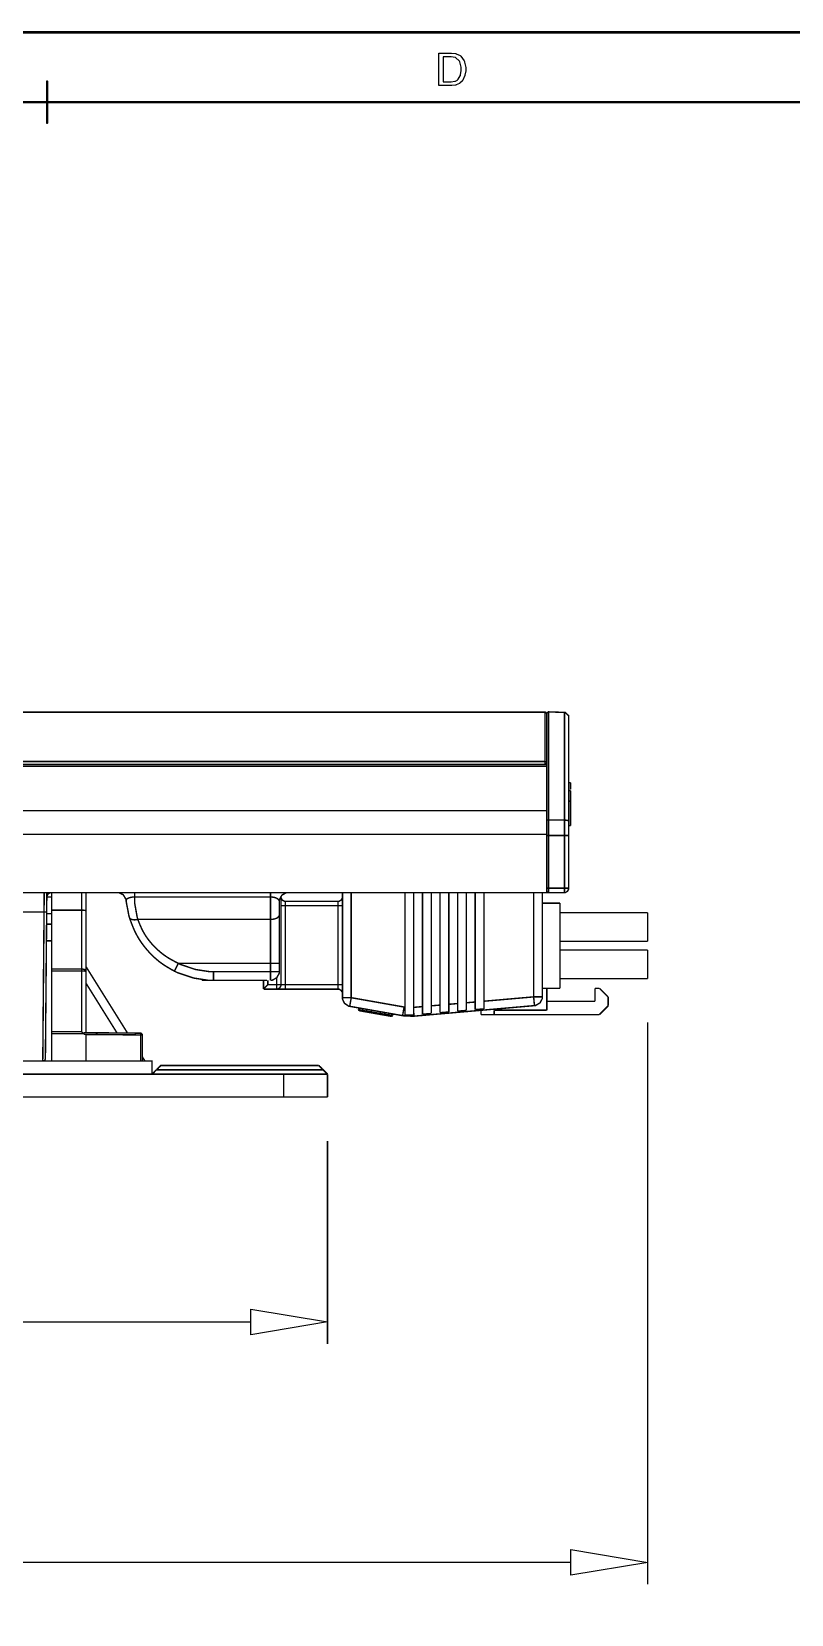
# Model space of a CAD drawing. Extents: x 0.54 to 10.46, y 0.74 to 7.76.
# Drawn here: x 6.489 to 8.31, y 3.97 to 7.761 of the extents above; entities that cross this region are included whole.
import ezdxf

# ---------------------------------------------------------------- set-up
doc = ezdxf.new("R2010")
doc.units = 0
doc.layers.get('0').update_dxf_attribs({"linetype": 'CONTINUOUS'})

msp = doc.modelspace()

# ---------------------------------------------------------------- linework, layer by layer
at = {"color": 0}
for points in [[(10.4631, 0.73899), (0.53689, 0.73899), (0.53646, 0.73899), (0.53516, 0.74029), (0.53516, 0.74072), (0.53516, 7.75928), (0.53516, 7.75971), (0.53646, 7.76101), (0.53689, 7.76101), (10.4631, 7.76101), (10.4635, 7.76101), (10.4648, 7.75971), (10.4648, 7.75928), (10.4648, 0.74072), (10.4648, 0.74029), (10.4635, 0.73899), (10.4631, 0.73899)], [(0.53863, 0.74246), (10.4614, 0.74246), (10.4614, 7.75754), (0.53863, 7.75754), (0.53863, 0.74246)], [(7.465, 7.63167), (7.465, 7.70953), (7.49181, 7.70953), (7.49528, 7.70953), (7.50489, 7.70861), (7.50569, 7.70839), (7.50678, 7.70817), (7.51628, 7.70356), (7.51708, 7.70285), (7.51812, 7.70199), (7.52576, 7.69092), (7.52632, 7.68956), (7.52681, 7.68821), (7.52935, 7.67535), (7.52935, 7.67106), (7.52935, 7.66715), (7.52761, 7.65647), (7.52729, 7.65533), (7.52692, 7.65419), (7.52251, 7.64475), (7.52197, 7.64399), (7.52143, 7.64328), (7.51551, 7.63737), (7.51492, 7.63693), (7.51426, 7.6365), (7.50646, 7.63325), (7.50558, 7.63303), (7.50467, 7.63282), (7.49599, 7.63167), (7.49311, 7.63167), (7.465, 7.63167)], [(7.47532, 7.6409), (7.49192, 7.6409), (7.4949, 7.6409), (7.50325, 7.64208), (7.50401, 7.64231), (7.50472, 7.64258), (7.51053, 7.64594), (7.51096, 7.64638), (7.51156, 7.64697), (7.51633, 7.65517), (7.51671, 7.65619), (7.51704, 7.65722), (7.51878, 7.66769), (7.51878, 7.67117), (7.51878, 7.67589), (7.5154, 7.68886), (7.51476, 7.68994), (7.51406, 7.69108), (7.50592, 7.6984), (7.50499, 7.69874), (7.50429, 7.699), (7.49479, 7.70031), (7.49164, 7.70031), (7.47532, 7.70031), (7.47532, 7.6409)], [(6.52604, 7.54135), (6.52582, 7.54135), (6.52533, 7.54189), (6.52533, 7.54204), (6.52533, 7.64231), (6.52533, 7.64247), (6.52582, 7.64296), (6.52604, 7.64296), (6.52621, 7.64296), (6.52675, 7.64247), (6.52675, 7.64231), (6.52675, 7.54204), (6.52675, 7.54189), (6.52621, 7.54135), (6.52604, 7.54135)], [(10.296, 0.90609), (0.87115, 0.90609), (0.87071, 0.90609), (0.86941, 0.90739), (0.86941, 0.90782), (0.86941, 7.59218), (0.86941, 7.59261), (0.87071, 7.59392), (0.87115, 7.59392), (10.296, 7.59392), (10.2964, 7.59392), (10.2977, 7.59261), (10.2977, 7.59218), (10.2977, 0.90782), (10.2977, 0.90739), (10.2964, 0.90609), (10.296, 0.90609)], [(0.87289, 0.90956), (10.2943, 0.90956), (10.2943, 7.59044), (0.87289, 7.59044), (0.87289, 0.90956)]]:
    msp.add_lwpolyline(points, close=True, dxfattribs=at)
at = {"color": 0, "const_width": 0.00347}
for points in [[(7.71967, 6.13069), (1.42106, 6.13069)], [(7.72385, 6.12651), (7.72385, 6.12761), (7.72071, 6.13069), (7.71967, 6.13069)], [(7.72819, 6.13146), (7.7276, 6.13151), (7.72385, 6.12804), (7.72385, 6.12744), (7.72385, 6.12728)], [(7.72385, 6.12728), (7.72385, 6.00553)], [(7.72385, 6.00971), (7.72385, 6.12651)], [(7.76628, 6.13015), (7.72819, 6.13151)], [(7.77642, 6.11963), (7.77642, 6.12229), (7.76768, 6.1301), (7.76628, 6.13015)], [(7.77642, 6.11963), (7.77642, 5.86914)], [(7.72385, 6.00553), (1.41689, 6.00553)], [(7.72385, 6.00097), (1.41689, 6.00097)], [(1.42106, 6.01258), (7.71967, 6.01258)], [(7.72385, 6.00971), (7.72374, 6.01019), (7.72011, 6.01269), (7.71967, 6.01258)], [(7.71967, 6.00803), (7.71967, 6.01258)], [(7.71967, 6.00553), (7.72071, 6.00553), (7.72385, 6.00868), (7.72385, 6.00971)], [(7.71967, 6.00553), (7.71967, 6.00803)], [(7.72385, 6.00097), (7.72385, 6.00549)], [(7.72385, 6.00097), (7.72385, 5.89492)], [(7.77642, 5.96169), (7.7806, 5.96169)], [(7.7806, 5.96169), (7.7806, 5.94629)], [(7.77642, 5.94314), (7.7806, 5.94314)], [(7.77642, 5.94293), (7.7806, 5.94293)], [(7.77642, 5.91749), (7.7806, 5.91749)], [(7.7806, 5.91749), (7.7806, 5.94293)], [(7.7806, 5.85906), (7.7806, 5.91749)], [(7.72385, 5.89492), (4.93067, 5.89492)], [(7.72385, 5.89492), (7.72385, 5.83832)], [(7.72385, 5.83832), (5.37354, 5.83832)], [(7.72803, 5.87267), (7.72721, 5.87267), (7.72569, 5.87244), (7.7251, 5.87229), (7.72456, 5.87213), (7.72418, 5.8719), (7.72396, 5.87164), (7.72385, 5.87142)], [(7.72385, 5.87142), (7.72385, 5.83524)], [(7.72385, 5.83832), (7.72385, 5.69857)], [(7.72819, 5.87267), (7.72803, 5.87267)], [(7.72819, 5.87267), (7.72819, 5.83524)], [(7.76628, 5.87229), (7.72819, 5.87267)], [(7.76628, 5.83524), (7.76628, 5.87229)], [(7.76628, 5.87229), (7.76828, 5.87218), (7.77018, 5.87201), (7.77192, 5.87169), (7.77349, 5.87131), (7.77468, 5.87088), (7.77567, 5.87033), (7.77621, 5.86974), (7.77642, 5.86914)], [(7.77642, 5.83524), (7.77642, 5.86914)], [(7.77642, 5.85906), (7.7806, 5.85906)], [(7.77642, 5.85883), (7.7806, 5.85883)], [(7.77642, 5.85867), (7.7806, 5.85867)], [(7.77642, 5.85867), (7.7806, 5.85867)], [(7.7806, 5.85883), (7.7806, 5.85906)], [(7.72803, 5.83524), (7.72385, 5.83524)], [(7.72803, 5.83524), (7.72819, 5.83524)], [(7.72819, 5.83524), (7.72819, 5.7091)], [(7.76628, 5.83524), (7.72819, 5.83524)], [(7.76628, 5.7091), (7.76628, 5.83524)], [(7.77642, 5.83524), (7.76628, 5.83524)], [(7.77642, 5.83524), (7.77642, 5.7091)], [(7.72385, 5.69857), (1.41689, 5.69857)], [(6.51926, 5.69857), (6.51888, 5.65235)], [(6.52518, 5.65224), (6.52556, 5.69857)], [(6.53597, 5.69857), (6.53407, 5.69857), (6.52854, 5.69553), (6.52544, 5.68961), (6.52544, 5.68815)], [(6.53689, 5.68804), (6.5255, 5.68804)], [(6.53689, 5.66932), (6.53689, 5.69857)], [(6.61931, 5.69857), (6.61931, 5.65489)], [(6.7156, 5.67947), (6.71533, 5.68218), (6.70888, 5.69308), (6.69824, 5.69857), (6.69472, 5.69857)], [(6.7156, 5.67947), (6.71571, 5.67979), (6.71571, 5.67996), (6.71576, 5.68018), (6.71588, 5.6805), (6.71588, 5.68072), (6.71604, 5.68121), (6.71615, 5.68143), (6.71619, 5.68158), (6.71642, 5.68192), (6.71647, 5.68207), (6.71658, 5.68224), (6.71674, 5.68246), (6.71707, 5.68278), (6.71718, 5.68294), (6.71739, 5.68311), (6.71756, 5.68326), (6.71778, 5.68343), (6.71799, 5.68365), (6.71821, 5.68381), (6.71843, 5.68392), (6.71869, 5.68414), (6.71897, 5.68431), (6.71924, 5.6844), (6.71951, 5.68457), (6.72114, 5.68539), (6.72151, 5.68549), (6.72185, 5.68565), (6.72222, 5.68582), (6.72265, 5.68593), (6.72304, 5.68608), (6.72342, 5.68619), (6.72385, 5.68636), (6.72428, 5.68647), (6.72472, 5.68664), (6.72569, 5.68685), (6.72613, 5.68696), (6.72661, 5.68707), (6.72715, 5.68718), (6.72765, 5.68728), (6.72819, 5.68739), (6.72874, 5.68744), (6.72982, 5.68767), (6.73042, 5.68772), (6.73096, 5.68778), (6.73335, 5.68799), (6.73394, 5.68799), (6.73454, 5.68804), (6.73579, 5.68804)], [(6.73579, 5.68804), (6.73579, 5.69857)], [(7.06164, 5.68804), (6.73579, 5.68804)], [(6.73579, 5.68804), (6.73579, 5.67464), (6.74229, 5.63867), (6.7436, 5.63428)], [(7.06164, 5.68804), (7.06164, 5.69857)], [(7.08268, 5.67751), (7.08225, 5.67958), (7.08106, 5.68158), (7.0791, 5.68338), (7.0765, 5.68494), (7.07329, 5.68631), (7.06967, 5.68722), (7.06575, 5.68782), (7.06164, 5.68804)], [(7.06164, 5.63428), (7.06164, 5.68804)], [(7.10368, 5.69857), (7.09993, 5.69857), (7.08882, 5.69243), (7.08268, 5.68126), (7.08268, 5.67751)], [(7.08686, 5.68804), (7.08669, 5.68994)], [(7.08686, 5.68804), (7.08686, 5.47781)], [(7.08686, 5.68804), (7.08686, 5.68619), (7.0899, 5.68061), (7.09549, 5.67751), (7.09739, 5.67751)], [(7.22353, 5.67751), (7.22537, 5.67751), (7.23096, 5.68061), (7.23406, 5.68619), (7.23406, 5.68804)], [(7.23406, 5.69857), (7.23406, 5.44678)], [(7.25504, 5.44678), (7.25504, 5.69857)], [(7.3839, 5.69857), (7.3839, 5.4241)], [(7.40494, 5.69857), (7.40494, 5.42361)], [(7.42594, 5.69857), (7.42594, 5.42546)], [(7.447, 5.69857), (7.447, 5.42731)], [(7.46799, 5.69857), (7.46799, 5.4291)], [(7.48904, 5.43093), (7.48904, 5.69857)], [(7.51004, 5.43278), (7.51004, 5.69857)], [(7.53108, 5.43463), (7.53108, 5.69857)], [(7.55208, 5.43647), (7.55208, 5.69857)], [(7.57314, 5.43832), (7.57314, 5.69857)], [(7.69228, 5.69857), (7.69228, 5.44874)], [(7.71326, 5.44874), (7.71326, 5.69857)], [(7.72385, 5.7091), (7.72385, 5.70275)], [(7.72385, 5.7091), (7.72819, 5.7091)], [(7.72385, 5.70275), (7.72385, 5.70171), (7.72694, 5.69857), (7.72803, 5.69857)], [(7.72803, 5.69857), (7.72385, 5.69857)], [(7.72819, 5.7091), (7.72819, 5.70344), (7.72814, 5.70324), (7.72814, 5.70008), (7.72814, 5.70003), (7.72808, 5.69982), (7.72808, 5.69982), (7.72808, 5.69954), (7.72808, 5.69954), (7.72808, 5.69938), (7.72808, 5.69938), (7.72808, 5.69917), (7.72808, 5.69917), (7.72808, 5.699), (7.72808, 5.699), (7.72808, 5.699), (7.72808, 5.69883), (7.72808, 5.69883), (7.72808, 5.69883), (7.72803, 5.69868), (7.72803, 5.69868)], [(7.7659, 5.69857), (7.72803, 5.69857)], [(7.76628, 5.7091), (7.72819, 5.7091)], [(7.7659, 5.69857), (7.76594, 5.69943), (7.76628, 5.70822), (7.76628, 5.7091)], [(7.7659, 5.69857), (7.76774, 5.69857), (7.77333, 5.70167), (7.77642, 5.70725), (7.77642, 5.7091)], [(7.77642, 5.7091), (7.76628, 5.7091)], [(6.46246, 5.65229), (6.51888, 5.65229)], [(6.51882, 5.65229), (6.52408, 5.65229), (6.52468, 5.65224), (6.52501, 5.65224)], [(6.52208, 5.30117), (6.52208, 5.3035), (6.52214, 5.30414), (6.52214, 5.30794), (6.52219, 5.30925), (6.52219, 5.31418), (6.52225, 5.31614), (6.52225, 5.32047), (6.52229, 5.32281), (6.52229, 5.32531), (6.52235, 5.3279), (6.52235, 5.33062), (6.5224, 5.3335), (6.5224, 5.33951), (6.52246, 5.34267), (6.52246, 5.34597), (6.52251, 5.34939), (6.52251, 5.35292), (6.52257, 5.35661), (6.52263, 5.36035), (6.52263, 5.36426), (6.52268, 5.36822), (6.52274, 5.37235), (6.52274, 5.37651), (6.52279, 5.38086), (6.52285, 5.38531), (6.52289, 5.38981), (6.52289, 5.39442), (6.52294, 5.39919), (6.523, 5.40403), (6.523, 5.4089), (6.52306, 5.41396), (6.52311, 5.41906), (6.52317, 5.42426), (6.52322, 5.42953), (6.52328, 5.4349), (6.52333, 5.44038), (6.52339, 5.4459), (6.52344, 5.4515), (6.52344, 5.45719), (6.52354, 5.46881), (6.5236, 5.47472), (6.52371, 5.48676), (6.52376, 5.49289), (6.52387, 5.50526), (6.52393, 5.51156), (6.52399, 5.5179), (6.52403, 5.52431), (6.52414, 5.53722), (6.52425, 5.55035), (6.52431, 5.55697), (6.52436, 5.56364), (6.52447, 5.57032), (6.52458, 5.58376), (6.52468, 5.59733), (6.52485, 5.61783), (6.52496, 5.63162), (6.52507, 5.63846), (6.52512, 5.64535), (6.52518, 5.65229)], [(6.52512, 5.64811), (6.53689, 5.64811)], [(6.53689, 5.66932), (6.53689, 5.6665)], [(6.53689, 5.66932), (6.53689, 5.66661)], [(6.53689, 5.66661), (6.53689, 5.65653)], [(6.53689, 5.6665), (6.53689, 5.655)], [(6.53689, 5.65653), (6.53689, 5.655)], [(6.60878, 5.65653), (6.53689, 5.65653)], [(6.53689, 5.5154), (6.53689, 5.655)], [(6.60878, 5.5154), (6.60878, 5.65653)], [(6.60878, 5.65653), (6.61008, 5.65653), (6.61029, 5.65647), (6.61187, 5.65647), (6.61208, 5.65642), (6.61279, 5.65642), (6.61307, 5.65636), (6.61356, 5.65636), (6.61376, 5.65631), (6.61421, 5.65631), (6.61442, 5.65625), (6.61486, 5.65625), (6.61507, 5.65619), (6.61529, 5.65619), (6.61546, 5.65614), (6.61567, 5.65614), (6.61589, 5.65608), (6.61604, 5.65608), (6.61621, 5.65603), (6.61643, 5.65603), (6.61675, 5.65593), (6.61692, 5.65593), (6.61708, 5.65587), (6.61724, 5.65587), (6.6174, 5.65582), (6.61757, 5.65582), (6.61768, 5.65576), (6.61794, 5.65571), (6.61794, 5.65571), (6.61817, 5.65565), (6.61817, 5.65565), (6.61817, 5.65565), (6.61838, 5.65554), (6.61838, 5.65554), (6.61843, 5.65554), (6.6186, 5.65549), (6.6186, 5.65549), (6.6186, 5.65549), (6.61876, 5.65543), (6.61876, 5.65543), (6.61876, 5.65543), (6.61893, 5.65533), (6.61893, 5.65533), (6.61893, 5.65533), (6.61908, 5.65522), (6.61908, 5.65522), (6.61908, 5.65522), (6.61925, 5.65506), (6.61925, 5.65506), (6.61925, 5.65506), (6.61931, 5.65489), (6.61931, 5.65489)], [(6.61931, 5.65489), (6.61931, 5.51025)], [(6.7156, 5.67947), (6.71593, 5.67606), (6.72244, 5.64214), (6.72342, 5.63883)], [(7.08268, 5.67751), (7.08268, 5.64481)], [(7.09739, 5.66704), (7.08686, 5.66704)], [(7.09739, 5.66704), (7.09739, 5.67757)], [(7.09739, 5.67751), (7.22353, 5.67751)], [(7.09739, 5.66704), (7.09739, 5.47781)], [(7.22353, 5.66704), (7.09739, 5.66704)], [(7.22353, 5.66704), (7.22353, 5.67757)], [(7.22353, 5.47781), (7.22353, 5.66704)], [(7.23406, 5.66704), (7.22353, 5.66704)], [(7.75532, 5.67333), (7.71326, 5.67333)], [(7.75532, 5.67333), (7.75532, 5.4694)], [(7.96556, 5.65022), (7.75532, 5.65022)], [(7.96556, 5.65022), (7.96556, 5.58187)], [(6.53689, 5.62289), (6.5249, 5.62289)], [(6.72342, 5.63883), (6.72428, 5.63721), (6.72569, 5.63579), (6.72775, 5.63471), (6.73025, 5.6339), (6.73318, 5.63346), (6.73649, 5.63336), (6.73996, 5.63363), (6.7436, 5.63428)], [(6.83132, 5.51036), (6.82579, 5.5134), (6.82303, 5.51497), (6.8176, 5.51812), (6.81483, 5.51975), (6.81218, 5.52138), (6.80951, 5.52306), (6.80681, 5.52474), (6.80419, 5.52653), (6.80165, 5.52832), (6.7991, 5.53017), (6.79656, 5.53207), (6.79406, 5.53401), (6.79161, 5.53597), (6.78922, 5.53803), (6.78683, 5.54004), (6.78444, 5.54215), (6.78212, 5.54432), (6.77983, 5.5465), (6.77761, 5.54867), (6.77539, 5.55089), (6.77317, 5.55317), (6.77106, 5.55544), (6.76682, 5.56011), (6.76481, 5.56244), (6.76281, 5.56483), (6.7589, 5.56972), (6.7551, 5.57471), (6.75331, 5.57721), (6.75151, 5.57975), (6.74978, 5.58231), (6.74642, 5.58751), (6.74485, 5.59011), (6.74328, 5.59278), (6.74035, 5.5981), (6.73893, 5.60075), (6.73763, 5.6034), (6.73633, 5.60612), (6.73508, 5.60878), (6.73389, 5.61149), (6.73161, 5.61692), (6.73053, 5.61968), (6.72949, 5.6224), (6.7284, 5.62511), (6.72743, 5.62788), (6.7264, 5.63058), (6.72537, 5.63336), (6.72444, 5.63607), (6.72342, 5.63883)], [(6.7436, 5.63428), (7.06164, 5.63428)], [(6.7436, 5.63428), (6.74447, 5.632), (6.74815, 5.62289), (6.75011, 5.61833), (6.75114, 5.61604), (6.75211, 5.61376), (6.75319, 5.61149), (6.75429, 5.60926), (6.75543, 5.60704), (6.75662, 5.60476), (6.75786, 5.60254), (6.75917, 5.60037), (6.76047, 5.59814), (6.76188, 5.59592), (6.76329, 5.59375), (6.76476, 5.59158), (6.76628, 5.58946), (6.76785, 5.58729), (6.76942, 5.58518), (6.77106, 5.58311), (6.77274, 5.581), (6.77447, 5.579), (6.77621, 5.57693), (6.77794, 5.57493), (6.77974, 5.57297), (6.78342, 5.56907), (6.78722, 5.56526), (6.78917, 5.56342), (6.79118, 5.56164), (6.79313, 5.55979), (6.79519, 5.55806), (6.79719, 5.55626), (6.79932, 5.55458), (6.80143, 5.55285), (6.80354, 5.55122), (6.80572, 5.54958), (6.80789, 5.54801), (6.81011, 5.54644), (6.81233, 5.54492), (6.81689, 5.54199), (6.82389, 5.53792), (6.82867, 5.53532), (6.83344, 5.53282), (6.83589, 5.53163), (6.83826, 5.53039), (6.84071, 5.52919)], [(7.06164, 5.63428), (7.06575, 5.6345), (7.06967, 5.6351), (7.07335, 5.63607), (7.0765, 5.63737), (7.0791, 5.63894), (7.08106, 5.64079), (7.08225, 5.64274), (7.08268, 5.64481)], [(7.06164, 5.52919), (7.06164, 5.63428)], [(7.08268, 5.64481), (7.08268, 5.52919)], [(6.52458, 5.58296), (6.53689, 5.58296)], [(7.96556, 5.58187), (7.75532, 5.58187)], [(7.96556, 5.56087), (7.75532, 5.56087)], [(7.96556, 5.56087), (7.96556, 5.49257)], [(6.53689, 5.51058), (6.53689, 5.51546)], [(6.53689, 5.5154), (6.60878, 5.5154)], [(6.53689, 5.36524), (6.53689, 5.51058)], [(6.60878, 5.51058), (6.53689, 5.51058)], [(6.61931, 5.51025), (6.61908, 5.51129), (6.61849, 5.51226), (6.61751, 5.51313), (6.61621, 5.51394), (6.61464, 5.51454), (6.61279, 5.51503), (6.61083, 5.51535), (6.60878, 5.51546)], [(6.60878, 5.5154), (6.60878, 5.51053)], [(6.60878, 5.36524), (6.60878, 5.51058)], [(6.61931, 5.51025), (6.61908, 5.51031), (6.61849, 5.51036), (6.61751, 5.51042), (6.61621, 5.51047), (6.61464, 5.51053), (6.61279, 5.51053), (6.61083, 5.51058), (6.60878, 5.51058)], [(6.71886, 5.36208), (6.61931, 5.52143)], [(6.61931, 5.51025), (6.61931, 5.36296)], [(6.83132, 5.51036), (6.83154, 5.51074), (6.83203, 5.51178), (6.83713, 5.52197), (6.83886, 5.5255), (6.84071, 5.52919)], [(6.83132, 5.51036), (6.8386, 5.50678), (6.87685, 5.49393), (6.91292, 5.48833), (6.92497, 5.48833)], [(7.06164, 5.52919), (6.84071, 5.52919)], [(6.84071, 5.52919), (6.84722, 5.52593), (6.88167, 5.51438), (6.91411, 5.50933), (6.92497, 5.50933)], [(6.92497, 5.48833), (6.92497, 5.50939)], [(6.92497, 5.50933), (7.06164, 5.50933)], [(7.06164, 5.52919), (7.08268, 5.52919)], [(7.06164, 5.50933), (7.06164, 5.52919)], [(7.06164, 5.48833), (7.06164, 5.50939)], [(7.06164, 5.48833), (7.06532, 5.48833), (7.0765, 5.49451), (7.08268, 5.50569), (7.08268, 5.50939)], [(7.08268, 5.50933), (7.06164, 5.50933)], [(7.08268, 5.52919), (7.08268, 5.50933)], [(6.89768, 5.48833), (6.89768, 5.49013)], [(6.90821, 5.48833), (6.89768, 5.48833)], [(6.91868, 5.48833), (6.90815, 5.48833)], [(6.92497, 5.48833), (6.91868, 5.48833)], [(7.05311, 5.48833), (6.92497, 5.48833)], [(7.04482, 5.46733), (7.04482, 5.48833)], [(7.05533, 5.47781), (7.05132, 5.47379), (7.04949, 5.472), (7.0479, 5.47038), (7.04482, 5.46729)], [(7.07633, 5.46733), (7.04482, 5.46733)], [(7.05533, 5.47781), (7.07639, 5.47781)], [(7.07633, 5.46733), (7.07818, 5.46733), (7.08376, 5.47043), (7.08686, 5.47597), (7.08686, 5.47781)], [(7.07633, 5.47781), (7.07633, 5.46729)], [(7.08686, 5.47781), (7.07633, 5.47781)], [(7.07633, 5.46733), (7.09739, 5.46733)], [(7.09739, 5.47781), (7.08686, 5.47781)], [(7.09739, 5.46733), (7.09739, 5.47781)], [(7.09739, 5.47781), (7.22353, 5.47781)], [(7.22353, 5.46733), (7.09739, 5.46733)], [(7.22353, 5.46733), (7.22353, 5.47781)], [(7.23406, 5.47781), (7.22353, 5.47781)], [(7.23406, 5.45682), (7.23406, 5.45871), (7.23096, 5.46431), (7.22537, 5.46733), (7.22353, 5.46733)], [(7.75532, 5.4694), (7.71326, 5.4694)], [(7.72379, 5.41689), (7.72379, 5.4694)], [(7.96556, 5.49251), (7.75532, 5.49251)], [(7.83942, 5.4694), (7.83942, 5.43788)], [(7.84993, 5.4694), (7.83942, 5.4694)], [(7.87099, 5.4484), (7.84993, 5.4694)], [(7.23406, 5.44678), (7.25504, 5.44678)], [(7.23406, 5.44678), (7.23406, 5.44342), (7.23893, 5.43326), (7.24886, 5.42654), (7.25142, 5.42611)], [(7.25504, 5.44678), (7.25435, 5.44276), (7.25364, 5.43886), (7.25304, 5.43528), (7.2525, 5.43218), (7.25201, 5.42958), (7.25168, 5.42768), (7.25146, 5.42649), (7.25142, 5.42611)], [(7.25142, 5.42611), (7.37819, 5.40375)], [(7.38183, 5.42443), (7.25504, 5.44678)], [(7.27311, 5.42225), (7.2724, 5.41813)], [(7.2755, 5.42182), (7.27479, 5.41769)], [(7.28271, 5.42057), (7.28196, 5.41644)], [(7.37815, 5.40375), (7.37825, 5.40414), (7.37847, 5.40533), (7.37879, 5.40722), (7.37924, 5.40983), (7.37978, 5.41292), (7.38043, 5.4165), (7.38112, 5.42042), (7.38183, 5.42449)], [(7.3839, 5.4241), (7.38183, 5.42449)], [(7.3839, 5.40571), (7.3839, 5.4241)], [(7.42594, 5.42546), (7.40494, 5.42361)], [(7.40494, 5.42361), (7.40494, 5.41)], [(7.4056, 5.40256), (7.69407, 5.42779)], [(7.42594, 5.40717), (7.42594, 5.42546)], [(7.46799, 5.4291), (7.447, 5.42731)], [(7.447, 5.42731), (7.447, 5.40901)], [(7.46799, 5.41086), (7.46799, 5.4291)], [(7.51004, 5.43278), (7.48904, 5.43093)], [(7.48904, 5.43093), (7.48904, 5.41271)], [(7.51004, 5.4145), (7.51004, 5.43278)], [(7.55208, 5.43647), (7.53108, 5.43463)], [(7.53108, 5.43463), (7.53108, 5.41635)], [(7.55208, 5.41818), (7.55208, 5.43647)], [(7.69228, 5.44874), (7.57314, 5.43832)], [(7.57314, 5.43832), (7.57314, 5.42003)], [(7.69228, 5.44874), (7.71326, 5.44874)], [(7.69407, 5.42779), (7.69407, 5.42817), (7.69396, 5.42936), (7.69358, 5.43392), (7.69325, 5.43712), (7.69299, 5.44069), (7.6926, 5.44467), (7.69228, 5.44874)], [(7.69407, 5.42779), (7.69678, 5.42806), (7.70774, 5.43451), (7.71326, 5.44521), (7.71326, 5.44874)], [(7.83942, 5.43788), (7.72379, 5.43788)], [(7.84993, 5.40636), (7.87099, 5.42736)], [(7.87099, 5.4484), (7.87099, 5.42736)], [(7.27408, 5.41569), (7.2724, 5.41813)], [(7.27479, 5.41769), (7.2724, 5.41813)], [(7.27636, 5.41531), (7.27408, 5.41569)], [(7.27474, 5.41743), (7.27479, 5.41769)], [(7.27474, 5.41737), (7.27474, 5.41743)], [(7.27636, 5.41531), (7.27474, 5.41737)], [(7.28196, 5.41644), (7.27479, 5.41769)], [(7.28315, 5.41411), (7.27636, 5.41531)], [(7.28196, 5.41624), (7.28201, 5.41644)], [(7.29194, 5.41465), (7.28196, 5.41644)], [(7.28196, 5.41613), (7.28196, 5.41624)], [(7.28315, 5.41411), (7.28196, 5.41613)], [(7.29249, 5.41243), (7.28315, 5.41411)], [(7.29264, 5.41883), (7.29194, 5.41465)], [(7.29249, 5.41243), (7.29194, 5.41465)], [(7.30257, 5.41282), (7.29194, 5.41465)], [(7.30246, 5.41069), (7.29249, 5.41243)], [(7.30257, 5.41271), (7.30246, 5.41069)], [(7.30246, 5.41069), (7.32394, 5.4069)], [(7.30333, 5.41694), (7.30257, 5.41282)], [(7.3246, 5.4089), (7.30257, 5.41282)], [(7.30257, 5.41271), (7.30257, 5.41282)], [(7.32394, 5.4069), (7.3246, 5.4089)], [(7.32394, 5.4069), (7.33388, 5.40517)], [(7.32531, 5.41308), (7.3246, 5.4089)], [(7.33518, 5.40707), (7.3246, 5.4089)], [(7.33388, 5.40517), (7.33518, 5.40707)], [(7.33388, 5.40517), (7.34304, 5.40354)], [(7.33589, 5.41118), (7.33518, 5.40707)], [(7.34494, 5.40533), (7.33518, 5.40707)], [(7.34304, 5.40354), (7.34494, 5.40533)], [(7.34304, 5.40354), (7.34967, 5.40235)], [(7.34571, 5.40944), (7.34494, 5.40533)], [(7.35194, 5.40408), (7.34494, 5.40533)], [(7.34967, 5.40235), (7.35194, 5.40408)], [(7.34967, 5.40235), (7.35189, 5.40196)], [(7.35189, 5.40196), (7.35433, 5.40369)], [(7.35271, 5.40826), (7.35194, 5.40408)], [(7.35433, 5.40369), (7.35194, 5.40408)], [(7.35504, 5.40782), (7.35428, 5.40369)], [(7.37815, 5.40375), (7.38038, 5.40338), (7.40326, 5.4024), (7.4056, 5.40256)], [(7.3839, 5.40571), (7.38564, 5.40554), (7.40315, 5.40522), (7.40494, 5.40533)], [(7.40494, 5.41), (7.40511, 5.40831), (7.40522, 5.40685), (7.40533, 5.4056), (7.40543, 5.40451), (7.40549, 5.40365), (7.40554, 5.40306), (7.4056, 5.40267)], [(7.40494, 5.41), (7.40494, 5.40533)], [(7.447, 5.40901), (7.42594, 5.40717)], [(7.48904, 5.41265), (7.46799, 5.41081)], [(7.53108, 5.41635), (7.51004, 5.4145)], [(7.57314, 5.42003), (7.55208, 5.41818)], [(7.56614, 5.40636), (7.56614, 5.41661)], [(7.59765, 5.40636), (7.56614, 5.40636)], [(7.59765, 5.40636), (7.59765, 5.41689)], [(7.72379, 5.41689), (7.59765, 5.41689)], [(7.84993, 5.40636), (7.59765, 5.40636)], [(6.53689, 5.36035), (6.53689, 5.36524)], [(6.53689, 5.36524), (6.60878, 5.36524)], [(6.61367, 5.36035), (6.53689, 5.36035)], [(6.53689, 5.29497), (6.53689, 5.36035)], [(6.61367, 5.36035), (6.61128, 5.36285), (6.60878, 5.36524)], [(6.61447, 5.35938), (6.61367, 5.36035)], [(6.61681, 5.36296), (6.61675, 5.36296), (6.61664, 5.36296), (6.61664, 5.36296), (6.61654, 5.36296), (6.61649, 5.36296), (6.61638, 5.3629), (6.61638, 5.3629), (6.61626, 5.3629), (6.6161, 5.36285), (6.6161, 5.36285), (6.616, 5.36285), (6.616, 5.36285), (6.61594, 5.36285), (6.61578, 5.36279), (6.61578, 5.36279), (6.61572, 5.36279), (6.61556, 5.36268), (6.61556, 5.36268), (6.6155, 5.36268), (6.6154, 5.36257), (6.6154, 5.36257), (6.61535, 5.36257), (6.61518, 5.36247), (6.61518, 5.36247), (6.61513, 5.36247), (6.61496, 5.36236), (6.61496, 5.36236), (6.6149, 5.36236), (6.61481, 5.36225), (6.61481, 5.36225), (6.61475, 5.36225), (6.61464, 5.36203), (6.61464, 5.36203), (6.61447, 5.36187), (6.61442, 5.36187), (6.61431, 5.36165), (6.61431, 5.36165), (6.61426, 5.36149), (6.61421, 5.36149), (6.61415, 5.36139), (6.61415, 5.36139), (6.61415, 5.36139), (6.6141, 5.36122), (6.6141, 5.36122), (6.6141, 5.36117), (6.6141, 5.361), (6.6141, 5.361), (6.6141, 5.361), (6.61404, 5.36083), (6.61404, 5.36083), (6.61404, 5.36062), (6.61404, 5.36062), (6.6141, 5.36046), (6.6141, 5.36046), (6.6141, 5.3604), (6.6141, 5.36025), (6.6141, 5.36025), (6.6141, 5.36025), (6.61415, 5.36003), (6.61415, 5.36003), (6.61415, 5.36003), (6.61421, 5.35986), (6.61421, 5.35986), (6.61421, 5.35986), (6.61431, 5.35965), (6.61431, 5.35965), (6.61431, 5.35965), (6.61442, 5.35943), (6.61442, 5.35943)], [(6.61931, 5.35872), (6.61447, 5.35938)], [(6.75032, 5.36182), (6.61681, 5.36296)], [(6.75032, 5.35758), (6.61931, 5.35872)], [(6.61931, 5.29497), (6.61931, 5.35872)], [(6.75032, 5.35758), (6.75032, 5.35867), (6.75032, 5.36106), (6.75032, 5.36182)], [(6.7545, 5.35758), (6.7545, 5.35867), (6.75087, 5.36182), (6.75032, 5.36182)], [(6.75325, 5.35758), (6.75032, 5.35758)], [(6.7545, 5.35758), (6.75325, 5.35758)], [(6.7545, 5.29497), (6.7545, 5.35758)], [(6.77919, 5.29497), (2.36154, 5.29497)], [(6.51594, 5.29497), (6.51617, 5.29497), (6.51628, 5.29503), (6.5166, 5.29503), (6.51676, 5.29508), (6.51704, 5.29508), (6.51719, 5.29514), (6.51736, 5.29514), (6.51747, 5.29519), (6.51764, 5.29519), (6.51779, 5.29525), (6.5179, 5.29531), (6.51807, 5.29536), (6.51818, 5.29542), (6.5185, 5.29551), (6.51861, 5.29557), (6.51861, 5.29563), (6.51888, 5.29574), (6.51888, 5.29574), (6.51888, 5.29579), (6.51915, 5.2959), (6.51915, 5.2959), (6.51915, 5.29596), (6.51937, 5.29606), (6.51937, 5.29606), (6.51964, 5.29622), (6.51964, 5.29628), (6.51986, 5.29644), (6.51986, 5.29644), (6.51986, 5.2965), (6.52007, 5.2966), (6.52007, 5.2966), (6.52007, 5.29665), (6.52029, 5.29682), (6.52029, 5.29682), (6.52029, 5.29688), (6.52051, 5.29704), (6.52051, 5.29704), (6.52051, 5.2971), (6.52072, 5.29731), (6.52072, 5.29731), (6.52072, 5.29736), (6.52089, 5.29753), (6.52089, 5.29753), (6.52089, 5.29758), (6.52106, 5.29775), (6.52106, 5.29775), (6.52121, 5.29801), (6.52121, 5.29807), (6.52138, 5.29829), (6.52138, 5.29829), (6.52149, 5.29856), (6.52154, 5.29867), (6.52165, 5.29899), (6.52171, 5.2991), (6.52175, 5.29926), (6.52181, 5.29937), (6.52186, 5.29953), (6.52186, 5.29969), (6.52192, 5.29981), (6.52192, 5.29997), (6.52197, 5.30013), (6.52197, 5.30029), (6.52203, 5.3004), (6.52203, 5.30089), (6.52208, 5.30106), (6.52208, 5.30117)], [(6.76079, 5.29497), (6.7545, 5.30507)], [(6.77772, 5.29536), (6.76058, 5.29536)], [(6.77783, 5.26346), (6.77783, 5.29492), (6.77783, 5.29486)], [(6.77783, 5.26346), (6.78831, 5.27399)], [(6.79883, 5.28444), (6.79878, 5.28444), (6.79867, 5.28429), (6.79867, 5.28429), (6.79861, 5.28429), (6.7985, 5.28413), (6.7985, 5.28413), (6.79844, 5.28413), (6.79829, 5.2839), (6.79829, 5.2839), (6.79824, 5.2839), (6.79807, 5.28375), (6.79807, 5.28375), (6.79801, 5.28375), (6.79785, 5.28347), (6.79785, 5.28347), (6.79758, 5.28326), (6.79736, 5.28293), (6.79719, 5.28282), (6.79606, 5.28168), (6.79585, 5.28153), (6.79568, 5.28131), (6.79531, 5.28093), (6.79508, 5.28076), (6.79492, 5.28054), (6.79471, 5.28039), (6.79454, 5.28017), (6.79432, 5.28), (6.79411, 5.27979), (6.79394, 5.27957), (6.79372, 5.27935), (6.79351, 5.27919), (6.79329, 5.27897), (6.79313, 5.27875), (6.79286, 5.27854), (6.79269, 5.27832), (6.79249, 5.2781), (6.79226, 5.27794), (6.79204, 5.27767), (6.79183, 5.2775), (6.79161, 5.27724), (6.79139, 5.27707), (6.79096, 5.27664), (6.79075, 5.27636), (6.79053, 5.27621), (6.79031, 5.27593), (6.78922, 5.27485), (6.78896, 5.27463), (6.78874, 5.27442), (6.78857, 5.27419), (6.78831, 5.27399)], [(7.18778, 5.27399), (6.78831, 5.27399)], [(7.17725, 5.28444), (6.79883, 5.28444)], [(7.18778, 5.27399), (7.18668, 5.27507), (7.18642, 5.27528), (7.18625, 5.2755), (7.18599, 5.27572), (7.18576, 5.27593), (7.18554, 5.27621), (7.18533, 5.27636), (7.18511, 5.27664), (7.18425, 5.2775), (7.18403, 5.27767), (7.18386, 5.27794), (7.1836, 5.2781), (7.18343, 5.27832), (7.18257, 5.27919), (7.18235, 5.27935), (7.18218, 5.27957), (7.18138, 5.28039), (7.18115, 5.28054), (7.18099, 5.28076), (7.18078, 5.28093), (7.18061, 5.28114), (7.18039, 5.28131), (7.18024, 5.28147), (7.18007, 5.28168), (7.1799, 5.28185), (7.17969, 5.28201), (7.17888, 5.28282), (7.17876, 5.28299), (7.1786, 5.2831), (7.1785, 5.28326), (7.17844, 5.28331), (7.17822, 5.28347), (7.17822, 5.28347), (7.17817, 5.28353), (7.178, 5.28375), (7.178, 5.28375), (7.17796, 5.28381), (7.17779, 5.2839), (7.17779, 5.2839), (7.17774, 5.28396), (7.17763, 5.28413), (7.17763, 5.28413), (7.17757, 5.28418), (7.17746, 5.28424), (7.17746, 5.28424), (7.17731, 5.2844)], [(7.18778, 5.27399), (7.19829, 5.26346)], [(6.77783, 5.26346), (2.3629, 5.26346)], [(7.09315, 5.26346), (6.77783, 5.26346)], [(7.19824, 5.26346), (7.09315, 5.26346)], [(7.09315, 5.20876), (7.09315, 5.26346)], [(7.19824, 5.20876), (7.19824, 5.26346)], [(7.09315, 5.20876), (2.04758, 5.20876)], [(7.19824, 5.20876), (7.09315, 5.20876)]]:
    msp.add_lwpolyline(points, dxfattribs=at)
at = {"color": 250, "const_width": 0.00347}
for points in [[(7.71967, 6.01258), (7.71967, 6.13069)], [(7.72819, 5.87267), (7.72819, 6.13146)], [(7.76628, 6.13015), (7.76628, 5.87229)], [(6.60878, 5.65653), (6.60878, 5.69857)], [(7.08686, 5.68804), (7.08544, 5.68804)], [(6.51882, 5.65229), (6.51882, 5.64763), (6.51867, 5.63363), (6.51867, 5.62896), (6.51856, 5.61963), (6.51856, 5.61496), (6.5185, 5.61035), (6.51844, 5.60568), (6.51844, 5.60107), (6.51839, 5.5964), (6.51833, 5.59179), (6.51828, 5.58724), (6.51824, 5.58263), (6.51824, 5.57801), (6.51812, 5.5689), (6.51812, 5.5644), (6.51807, 5.55985), (6.51801, 5.55533), (6.51801, 5.55083), (6.5179, 5.54194), (6.5179, 5.53749), (6.51785, 5.53304), (6.51779, 5.52865), (6.51779, 5.52431), (6.51764, 5.51129), (6.51764, 5.507), (6.51753, 5.49854), (6.51753, 5.49431), (6.51747, 5.49013), (6.51742, 5.486), (6.51742, 5.48188), (6.51736, 5.47775), (6.51736, 5.47368), (6.51725, 5.46565), (6.51725, 5.46169), (6.51719, 5.45774), (6.51714, 5.45389), (6.51708, 5.44997), (6.51708, 5.44613), (6.51704, 5.44233), (6.51704, 5.43858), (6.51699, 5.43485), (6.51693, 5.43115), (6.51693, 5.42751), (6.51687, 5.42389), (6.51687, 5.42031), (6.51682, 5.41678), (6.51682, 5.41331), (6.51676, 5.40983), (6.51676, 5.40642), (6.51671, 5.40306), (6.51671, 5.39974), (6.51665, 5.39643), (6.51665, 5.39318), (6.5166, 5.38997), (6.5166, 5.38683), (6.5165, 5.38064), (6.5165, 5.37765), (6.51644, 5.37468), (6.51644, 5.37175), (6.51639, 5.36887), (6.51639, 5.36328), (6.51633, 5.36051), (6.51633, 5.35786), (6.51628, 5.35519), (6.51628, 5.35015), (6.51622, 5.34765), (6.51622, 5.34289), (6.51617, 5.3406), (6.51617, 5.3361), (6.51611, 5.33399), (6.51611, 5.32981), (6.51606, 5.32785), (6.51606, 5.324), (6.516, 5.32215), (6.516, 5.32042), (6.51594, 5.31868), (6.51594, 5.31381), (6.5159, 5.31233), (6.5159, 5.30697), (6.51585, 5.30578), (6.51585, 5.30018), (6.51579, 5.29953), (6.51579, 5.29492)], [(6.61931, 5.48156), (6.69379, 5.36231)], [(6.90821, 5.48899), (6.90821, 5.48833)], [(6.91868, 5.48833), (6.91868, 5.48844)], [(7.05533, 5.48833), (7.05533, 5.47781)], [(7.07633, 5.47781), (7.07633, 5.49436)], [(6.75032, 5.29497), (6.75032, 5.35758)]]:
    msp.add_lwpolyline(points, dxfattribs=at)
at = {"color": 0, "const_width": 0.00347}
for points in [[(7.96556, 5.49251), (7.96556, 5.49251)], [(7.19824, 5.20876), (7.19824, 5.20876)], [(7.19824, 4.67008), (7.19824, 4.67008)], [(7.96556, 4.09407), (7.96556, 4.09407)]]:
    msp.add_lwpolyline(points, close=True, dxfattribs=at)
at = {"color": 9, "const_width": 0.00347}
for points in [[(7.96556, 5.38743), (7.96556, 4.0415)], [(7.19824, 5.10368), (7.19824, 4.61757)], [(2.12642, 4.67008), (7.01432, 4.67008)], [(1.35905, 4.09407), (7.78162, 4.09407)]]:
    msp.add_lwpolyline(points, dxfattribs=at)
at = {"color": 9}
for points in [[(7.01432, 4.70079), (7.19824, 4.67014), (7.01432, 4.63943), (7.01432, 4.70079)], [(7.78157, 4.12472), (7.96556, 4.09407), (7.78157, 4.06342), (7.78157, 4.12472)]]:
    msp.add_lwpolyline(points, close=True, dxfattribs=at)

doc.saveas('drawing.dxf')
